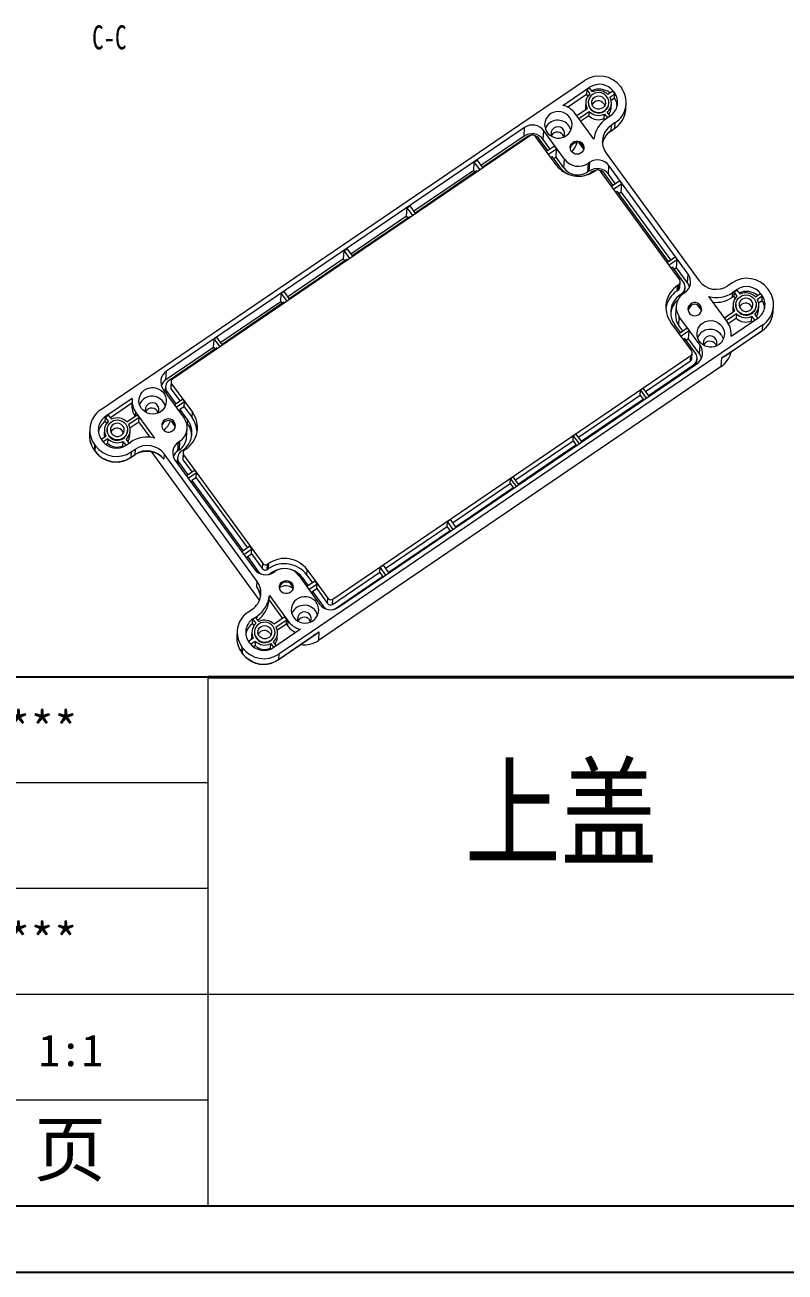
# Model space of a CAD drawing. Header units: inches. Extents: x 953 to 2288, y 1089 to 1493.
# Drawn here: x 1885.4 to 1996.3, y 1088.5 to 1270.4 of the extents above; entities that cross this region are included whole.
import ezdxf

# ---------------------------------------------------------------- set-up
doc = ezdxf.new("R2010")
doc.units = ezdxf.units.IN
doc.layers.add('文字', color=81, linetype='Continuous')
doc.layers.add('粗实线', color=7, linetype='Continuous', lineweight=30)
doc.layers.add('细实线', color=3, linetype='Continuous', lineweight=9)
doc.styles.add('SLDTEXTSTYLE3', font='TXT', dxfattribs={"width": 0.7})
doc.styles.get("Standard").update_dxf_attribs({"font": 'txt', "bigfont": 'gbcbig.shx'})
doc.styles.add('宋体', font='', dxfattribs={"width": 0.8, "height": 3.5})
doc.styles.get('宋体').set_extended_font_data('SimSun')

msp = doc.modelspace()

# ---------------------------------------------------------------- linework, layer by layer
at = {"color": 7, "linetype": 'Continuous', "lineweight": 15}
for p, q in [((1896.4, 1214.258), (1967.015, 1262.271)), ((1963.848, 1258.637), (1967.737, 1261.281)), ((1967.325, 1260.94), (1967.284, 1260.305)), ((1967.733, 1261.218), (1967.325, 1260.94)), ((1967.325, 1260.94), (1967.767, 1260.333)), ((1967.733, 1261.218), (1967.737, 1261.281)), ((1968.176, 1260.611), (1967.733, 1261.218)), ((1971.142, 1260.723), (1970.417, 1260.23)), ((1971.217, 1260.626), (1971.221, 1260.689)), ((1971.361, 1260.428), (1971.217, 1260.626)), ((1971.221, 1260.689), (1971.366, 1260.491)), ((1971.361, 1260.428), (1971.366, 1260.491)), ((1972.242, 1261.383), (1972.386, 1261.185)), ((1964.499, 1258.411), (1967.284, 1260.305)), ((1967.173, 1259.119), (1967.133, 1258.483)), ((1967.491, 1260.022), (1967.284, 1260.305)), ((1967.551, 1259.159), (1967.547, 1259.095)), ((1970.541, 1258.905), (1970.545, 1258.969)), ((1970.706, 1259.834), (1971.431, 1260.327)), ((1970.875, 1258.246), (1970.916, 1258.881)), ((1971.391, 1259.691), (1970.883, 1259.346)), ((1971.391, 1259.691), (1971.431, 1260.327)), ((1973.017, 1258.078), (1973.067, 1258.866)), ((1968.375, 1253.706), (1965.626, 1257.477)), ((1967.383, 1258.167), (1965.872, 1257.139)), ((1966.161, 1256.743), (1967.672, 1257.771)), ((1967.631, 1257.135), (1966.457, 1256.337)), ((1967.672, 1257.771), (1967.631, 1257.135)), ((1969.873, 1256.754), (1969.913, 1257.39)), ((1969.992, 1256.59), (1969.873, 1256.754)), ((1969.913, 1257.39), (1970.326, 1256.823)), ((1970.768, 1257.123), (1970.156, 1256.707)), ((1970.734, 1257.101), (1970.321, 1257.667)), ((1958.264, 1255.433), (1906.017, 1219.909)), ((1958.184, 1254.162), (1958.264, 1255.433)), ((1960.971, 1253.688), (1961.052, 1254.959)), ((1964.082, 1250.801), (1961.052, 1254.959)), ((1970.812, 1254.894), (1971.424, 1255.31)), ((1970.877, 1255.717), (1970.827, 1254.929)), ((1970.827, 1254.929), (1971.44, 1255.345)), ((1971.49, 1256.133), (1970.877, 1255.717)), ((1971.44, 1255.345), (1971.49, 1256.133)), ((1959.13, 1254.245), (1906.883, 1218.72)), ((1958.184, 1254.162), (1951.884, 1249.879)), ((1958.649, 1254.076), (1952.08, 1249.61)), ((1962.858, 1249.968), (1959.827, 1254.126)), ((1961.653, 1252.049), (1960.391, 1253.78)), ((1961.995, 1252.283), (1960.971, 1253.688)), ((1966.885, 1252.283), (1966.272, 1253.124)), ((1962.635, 1252.717), (1961.444, 1251.908)), ((1961.733, 1251.512), (1962.924, 1252.321)), ((1962.924, 1252.321), (1962.635, 1252.717)), ((1962.847, 1251.114), (1962.924, 1252.321)), ((1970.16, 1251.676), (1983.727, 1233.064)), ((1950.836, 1249.166), (1950.913, 1250.374)), ((1950.913, 1250.374), (1951.321, 1250.651)), ((1951.749, 1249.226), (1950.913, 1250.374)), ((1951.321, 1250.651), (1952.157, 1249.504)), ((1962.059, 1251.065), (1962.267, 1251.206)), ((1963.422, 1249.622), (1962.267, 1251.206)), ((1962.504, 1250.881), (1962.847, 1251.114)), ((1964.002, 1249.53), (1962.847, 1251.114)), ((1964.002, 1249.53), (1964.082, 1250.801)), ((1967.486, 1248.938), (1967.567, 1250.209)), ((1967.771, 1250.347), (1967.567, 1250.209)), ((1967.69, 1249.076), (1967.771, 1250.347)), ((1970.477, 1248.603), (1970.558, 1249.874)), ((1982.104, 1234.033), (1970.558, 1249.874)), ((1950.836, 1249.166), (1942.088, 1243.218)), ((1951.302, 1249.081), (1942.284, 1242.949)), ((1951.032, 1248.898), (1950.836, 1249.166)), ((1951.379, 1248.975), (1951.302, 1249.081)), ((1967.69, 1249.076), (1967.486, 1248.938)), ((1968.155, 1248.991), (1967.951, 1248.852)), ((1968.637, 1249.159), (1968.433, 1249.021)), ((1980.88, 1233.201), (1969.334, 1249.041)), ((1971.159, 1246.964), (1969.897, 1248.695)), ((1971.502, 1247.197), (1970.477, 1248.603)), ((1972.142, 1247.632), (1970.951, 1246.822)), ((1972.43, 1247.236), (1972.142, 1247.632)), ((1971.239, 1246.426), (1972.43, 1247.236)), ((1971.565, 1245.979), (1971.774, 1246.121)), ((1979.241, 1235.876), (1971.774, 1246.121)), ((1972.011, 1245.795), (1972.354, 1246.028)), ((1972.354, 1246.028), (1972.43, 1247.236)), ((1979.584, 1236.109), (1972.354, 1246.028)), ((1941.117, 1243.713), (1941.525, 1243.99)), ((1941.525, 1243.99), (1942.361, 1242.843)), ((1941.04, 1242.505), (1932.904, 1236.973)), ((1941.505, 1242.42), (1933.1, 1236.705)), ((1941.04, 1242.505), (1941.117, 1243.713)), ((1941.236, 1242.237), (1941.04, 1242.505)), ((1941.953, 1242.566), (1941.117, 1243.713)), ((1941.583, 1242.314), (1941.505, 1242.42)), ((1931.856, 1236.261), (1931.932, 1237.468)), ((1931.932, 1237.468), (1932.341, 1237.746)), ((1932.769, 1236.321), (1931.932, 1237.468)), ((1932.341, 1237.746), (1933.177, 1236.599)), ((1931.856, 1236.261), (1923.72, 1230.729)), ((1932.321, 1236.175), (1923.916, 1230.46)), ((1932.052, 1235.992), (1931.856, 1236.261)), ((1932.398, 1236.069), (1932.321, 1236.175)), ((1979.033, 1235.734), (1980.224, 1236.544)), ((1980.513, 1236.148), (1979.322, 1235.338)), ((1979.856, 1235.032), (1979.648, 1234.891)), ((1981.444, 1232.854), (1979.856, 1235.032)), ((1980.436, 1234.94), (1980.093, 1234.707)), ((1980.224, 1236.544), (1980.513, 1236.148)), ((1980.436, 1234.94), (1980.513, 1236.148)), ((1982.024, 1232.762), (1980.436, 1234.94)), ((1982.024, 1232.762), (1982.104, 1234.033)), ((1923.157, 1231.501), (1922.748, 1231.224)), ((1923.993, 1230.354), (1923.157, 1231.501)), ((1980.508, 1231.626), (1980.556, 1232.388)), ((1980.508, 1231.626), (1980.712, 1231.765)), ((1980.556, 1232.388), (1980.76, 1232.527)), ((1980.712, 1231.765), (1980.76, 1232.527)), ((1980.922, 1232.129), (1980.971, 1232.892)), ((1981.422, 1231.2), (1981.626, 1231.339)), ((1981.638, 1231.573), (1981.671, 1232.081)), ((1988.52, 1232.769), (1987.908, 1232.353)), ((1988.585, 1230.664), (1988.63, 1231.363)), ((1989.242, 1231.779), (1988.63, 1231.363)), ((1988.83, 1231.438), (1988.789, 1230.802)), ((1988.83, 1231.438), (1989.238, 1231.716)), ((1989.272, 1230.831), (1988.83, 1231.438)), ((1989.238, 1231.716), (1989.242, 1231.779)), ((1989.238, 1231.716), (1989.68, 1231.108)), ((1993.891, 1231.683), (1993.747, 1231.881)), ((1922.672, 1230.016), (1913.923, 1224.068)), ((1923.137, 1229.931), (1914.119, 1223.799)), ((1922.672, 1230.016), (1922.748, 1231.224)), ((1922.672, 1230.016), (1922.868, 1229.748)), ((1922.748, 1231.224), (1923.585, 1230.077)), ((1923.137, 1229.931), (1923.214, 1229.825)), ((1980.941, 1231.032), (1981.145, 1231.171)), ((1983.447, 1229.562), (1984.06, 1228.72)), ((1985.104, 1230.756), (1987.853, 1226.985)), ((1988.789, 1230.802), (1988.585, 1230.664)), ((1988.678, 1229.616), (1988.638, 1228.981)), ((1988.789, 1230.802), (1988.996, 1230.519)), ((1989.056, 1229.656), (1989.052, 1229.593)), ((1991.922, 1230.727), (1992.647, 1231.22)), ((1992.046, 1229.403), (1992.05, 1229.466)), ((1992.936, 1230.824), (1992.211, 1230.331)), ((1992.388, 1229.844), (1992.896, 1230.189)), ((1992.722, 1231.123), (1992.726, 1231.187)), ((1992.722, 1231.123), (1992.866, 1230.925)), ((1992.87, 1230.989), (1992.726, 1231.187)), ((1992.866, 1230.925), (1992.87, 1230.989)), ((1992.896, 1230.189), (1992.936, 1230.824)), ((1980.37, 1229.379), (1980.29, 1228.108)), ((1980.744, 1226.562), (1980.825, 1227.833)), ((1983.855, 1223.675), (1980.825, 1227.833)), ((1987.377, 1227.637), (1988.888, 1228.664)), ((1989.177, 1228.268), (1987.666, 1227.241)), ((1987.957, 1226.831), (1989.136, 1227.633)), ((1988.384, 1224.977), (1992.273, 1227.621)), ((1989.177, 1228.268), (1989.136, 1227.633)), ((1991.378, 1227.252), (1991.418, 1227.887)), ((1991.831, 1227.321), (1991.418, 1227.887)), ((1991.826, 1228.165), (1992.239, 1227.598)), ((1992.38, 1228.744), (1992.42, 1229.379)), ((1994.522, 1228.576), (1994.572, 1229.364)), ((1992.994, 1226.631), (1922.379, 1178.618)), ((1982.631, 1222.842), (1979.6, 1227)), ((1980.993, 1225.517), (1980.164, 1226.654)), ((1981.335, 1225.75), (1980.744, 1226.562)), ((1980.784, 1225.375), (1981.975, 1226.185)), ((1981.975, 1226.185), (1982.264, 1225.789)), ((1987.026, 1221.819), (1992.944, 1225.843)), ((1987.318, 1221.993), (1992.929, 1225.808)), ((1991.378, 1227.252), (1991.494, 1227.092)), ((1992.944, 1225.843), (1992.994, 1226.631)), ((1912.875, 1223.356), (1912.952, 1224.563)), ((1913.36, 1224.841), (1912.952, 1224.563)), ((1912.952, 1224.563), (1913.788, 1223.416)), ((1914.197, 1223.693), (1913.36, 1224.841)), ((1982.264, 1225.789), (1981.073, 1224.979)), ((1981.607, 1224.674), (1981.399, 1224.532)), ((1983.195, 1222.496), (1981.607, 1224.674)), ((1982.187, 1224.582), (1981.844, 1224.348)), ((1982.187, 1224.582), (1982.264, 1225.789)), ((1983.775, 1222.404), (1982.187, 1224.582)), ((1988.388, 1224.98), (1988.398, 1225.13)), ((1912.875, 1223.356), (1905.936, 1218.638)), ((1913.341, 1223.27), (1906.402, 1218.552)), ((1912.875, 1223.356), (1913.071, 1223.087)), ((1913.341, 1223.27), (1913.418, 1223.164)), ((1930.264, 1186.644), (1982.511, 1222.168)), ((1982.463, 1221.406), (1982.511, 1222.168)), ((1982.673, 1221.77), (1982.722, 1222.533)), ((1983.775, 1222.404), (1983.855, 1223.675)), ((1986.091, 1223.841), (1986.216, 1223.609)), ((1986.947, 1220.573), (1928.169, 1180.608)), ((1931.13, 1185.456), (1983.377, 1220.98)), ((1975.894, 1216.94), (1982.463, 1221.406)), ((1976.327, 1216.346), (1982.896, 1220.812)), ((1983.39, 1221.214), (1983.422, 1221.723)), ((1986.947, 1220.573), (1987.026, 1221.819)), ((1905.936, 1218.638), (1906.017, 1219.909)), ((1905.539, 1217.214), (1908.57, 1213.056)), ((1905.876, 1217.641), (1905.843, 1217.133)), ((1906.103, 1216.868), (1907.364, 1215.137)), ((1906.673, 1218.356), (1906.624, 1217.594)), ((1906.715, 1217.284), (1906.763, 1218.047)), ((1906.715, 1217.284), (1907.977, 1215.554)), ((1906.763, 1218.047), (1909.794, 1213.889)), ((1975.116, 1216.41), (1975.16, 1217.109)), ((1975.568, 1217.387), (1975.16, 1217.109)), ((1975.16, 1217.109), (1975.996, 1215.962)), ((1976.405, 1216.239), (1975.568, 1217.387)), ((1901.011, 1215.912), (1897.121, 1213.268)), ((1900.962, 1215.21), (1897.822, 1213.075)), ((1900.997, 1215.759), (1900.952, 1215.06)), ((1907.156, 1214.996), (1908.347, 1215.805)), ((1908.636, 1215.409), (1907.445, 1214.6)), ((1908.347, 1215.805), (1908.636, 1215.409)), ((1908.591, 1214.71), (1908.636, 1215.409)), ((1966.098, 1210.279), (1975.116, 1216.41)), ((1966.531, 1209.685), (1975.549, 1215.816)), ((1975.116, 1216.41), (1975.549, 1215.816)), ((1975.549, 1215.816), (1975.538, 1215.65)), ((1897.077, 1212.569), (1897.117, 1213.204)), ((1897.117, 1213.204), (1897.526, 1213.482)), ((1897.117, 1213.204), (1897.121, 1213.268)), ((1897.56, 1212.597), (1897.117, 1213.204)), ((1897.526, 1213.482), (1897.968, 1212.875)), ((1900.21, 1212.494), (1901.754, 1213.544)), ((1902.043, 1213.148), (1900.498, 1212.098)), ((1904.29, 1210.133), (1901.542, 1213.904)), ((1901.754, 1213.544), (1902.043, 1213.148)), ((1902.002, 1212.512), (1902.043, 1213.148)), ((1907.979, 1214.294), (1907.954, 1213.901)), ((1908.591, 1214.71), (1907.979, 1214.294)), ((1907.979, 1214.294), (1909.134, 1212.71)), ((1908.591, 1214.71), (1909.746, 1213.126)), ((1909.746, 1213.126), (1909.794, 1213.889)), ((1894.822, 1211.525), (1894.772, 1210.737)), ((1896.966, 1211.383), (1896.925, 1210.747)), ((1897.077, 1212.569), (1897.284, 1212.286)), ((1897.344, 1211.423), (1897.34, 1211.359)), ((1900.676, 1211.61), (1902.002, 1212.512)), ((1903.653, 1210.247), (1902.002, 1212.512)), ((1906.678, 1212.604), (1907.291, 1211.763)), ((1908.859, 1212.534), (1909.101, 1212.202)), ((1908.943, 1210.239), (1909.024, 1211.51)), ((1909.101, 1212.202), (1909.134, 1212.71)), ((1896.482, 1209.959), (1897.176, 1210.431)), ((1896.524, 1209.9), (1896.668, 1209.702)), ((1897.464, 1210.035), (1896.775, 1209.566)), ((1897.464, 1210.035), (1897.424, 1209.399)), ((1899.665, 1209.018), (1899.706, 1209.654)), ((1900.119, 1209.087), (1899.706, 1209.654)), ((1900.114, 1209.931), (1900.527, 1209.365)), ((1900.152, 1209.11), (1900.765, 1209.526)), ((1900.334, 1211.169), (1900.338, 1211.233)), ((1900.668, 1210.51), (1900.708, 1211.145)), ((1907.687, 1208.279), (1907.768, 1209.55)), ((1907.972, 1209.689), (1907.768, 1209.55)), ((1907.891, 1208.418), (1907.972, 1209.689)), ((1956.914, 1204.034), (1965.319, 1209.749)), ((1965.319, 1209.749), (1965.364, 1210.448)), ((1965.319, 1209.749), (1965.752, 1209.155)), ((1965.772, 1210.726), (1965.364, 1210.448)), ((1965.364, 1210.448), (1966.2, 1209.301)), ((1966.608, 1209.579), (1965.772, 1210.726)), ((1895.503, 1209.206), (1895.453, 1208.418)), ((1895.453, 1208.418), (1895.598, 1208.22)), ((1895.462, 1208.384), (1895.606, 1208.186)), ((1895.503, 1209.206), (1895.648, 1209.008)), ((1895.598, 1208.22), (1895.648, 1209.008)), ((1897.146, 1209.21), (1897.424, 1209.399)), ((1899.665, 1209.018), (1899.758, 1208.891)), ((1900.809, 1207.297), (1901.421, 1207.713)), ((1900.874, 1208.12), (1900.824, 1207.332)), ((1900.824, 1207.332), (1901.436, 1207.748)), ((1900.874, 1208.12), (1901.486, 1208.536)), ((1901.436, 1207.748), (1901.486, 1208.536)), ((1919.592, 1186.512), (1903.809, 1208.165)), ((1905.667, 1207.825), (1905.617, 1207.037)), ((1919.234, 1189.213), (1905.667, 1207.825)), ((1907.891, 1208.418), (1907.687, 1208.279)), ((1908.357, 1208.332), (1908.153, 1208.193)), ((1908.424, 1207.997), (1908.375, 1207.235)), ((1908.466, 1206.926), (1908.514, 1207.688)), ((1908.514, 1207.688), (1920.061, 1191.848)), ((1908.838, 1208.501), (1908.634, 1208.362)), ((1957.347, 1203.44), (1965.752, 1209.155)), ((1965.752, 1209.155), (1965.742, 1208.99)), ((1907.29, 1206.856), (1918.836, 1191.015)), ((1907.627, 1207.282), (1907.594, 1206.774)), ((1907.854, 1206.509), (1909.115, 1204.779)), ((1908.466, 1206.926), (1909.728, 1205.195)), ((1908.907, 1204.637), (1910.098, 1205.447)), ((1910.387, 1205.051), (1909.196, 1204.241)), ((1910.342, 1204.352), (1909.73, 1203.935)), ((1910.098, 1205.447), (1910.387, 1205.051)), ((1910.342, 1204.352), (1910.387, 1205.051)), ((1910.342, 1204.352), (1917.81, 1194.107)), ((1956.135, 1203.505), (1956.18, 1204.204)), ((1956.588, 1204.481), (1956.18, 1204.204)), ((1956.18, 1204.204), (1957.016, 1203.057)), ((1957.424, 1203.334), (1956.588, 1204.481)), ((1909.73, 1203.935), (1909.705, 1203.542)), ((1909.73, 1203.935), (1917.198, 1193.69)), ((1947.73, 1197.79), (1956.135, 1203.505)), ((1948.163, 1197.196), (1956.568, 1202.911)), ((1956.135, 1203.505), (1956.568, 1202.911)), ((1956.568, 1202.911), (1956.558, 1202.745)), ((1937.933, 1191.129), (1946.951, 1197.26)), ((1946.951, 1197.26), (1946.995, 1197.959)), ((1947.384, 1196.666), (1946.951, 1197.26)), ((1946.995, 1197.959), (1947.404, 1198.237)), ((1947.832, 1196.812), (1946.995, 1197.959)), ((1947.404, 1198.237), (1948.24, 1197.09)), ((1938.366, 1190.535), (1947.384, 1196.666)), ((1947.374, 1196.501), (1947.384, 1196.666)), ((1918.18, 1194.359), (1916.99, 1193.549)), ((1917.278, 1193.153), (1918.469, 1193.963)), ((1917.812, 1192.847), (1918.425, 1193.263)), ((1918.469, 1193.963), (1918.18, 1194.359)), ((1918.425, 1193.263), (1918.469, 1193.963)), ((1918.425, 1193.263), (1920.012, 1191.085)), ((1917.787, 1192.454), (1917.812, 1192.847)), ((1917.812, 1192.847), (1919.4, 1190.669)), ((1920.012, 1191.085), (1920.061, 1191.848)), ((1920.709, 1190.967), (1920.758, 1191.73)), ((1920.758, 1191.73), (1920.962, 1191.868)), ((1920.913, 1191.106), (1920.962, 1191.868)), ((1937.155, 1190.6), (1937.199, 1191.299)), ((1937.199, 1191.299), (1937.607, 1191.576)), ((1938.035, 1190.151), (1937.199, 1191.299)), ((1937.607, 1191.576), (1938.444, 1190.429)), ((1920.709, 1190.967), (1920.913, 1191.106)), ((1921.142, 1190.373), (1921.346, 1190.512)), ((1921.623, 1190.542), (1921.828, 1190.68)), ((1925.312, 1190.088), (1928.343, 1185.93)), ((1925.876, 1189.742), (1926.704, 1188.605)), ((1926.488, 1190.158), (1926.536, 1190.921)), ((1926.488, 1190.158), (1927.317, 1189.021)), ((1926.536, 1190.921), (1929.567, 1186.763)), ((1930.216, 1185.881), (1937.155, 1190.6)), ((1930.649, 1185.287), (1937.588, 1190.006)), ((1937.588, 1190.006), (1937.155, 1190.6)), ((1937.577, 1189.84), (1937.588, 1190.006)), ((1919.184, 1188.425), (1919.234, 1189.213)), ((1922.54, 1188.33), (1922.494, 1188.299)), ((1927.687, 1189.273), (1926.496, 1188.463)), ((1926.785, 1188.067), (1927.976, 1188.877)), ((1927.294, 1187.369), (1927.319, 1187.762)), ((1927.319, 1187.762), (1927.931, 1188.178)), ((1927.319, 1187.762), (1928.907, 1185.584)), ((1927.976, 1188.877), (1927.687, 1189.273)), ((1927.931, 1188.178), (1927.976, 1188.877)), ((1927.931, 1188.178), (1929.519, 1186)), ((1920.975, 1186.484), (1921.019, 1187.183)), ((1920.975, 1186.484), (1922.922, 1183.812)), ((1921.019, 1187.183), (1923.768, 1183.412)), ((1929.519, 1186), (1929.567, 1186.763)), ((1930.216, 1185.881), (1930.264, 1186.644)), ((1917.905, 1184.756), (1918.517, 1185.172)), ((1919.031, 1183.98), (1918.622, 1183.702)), ((1918.626, 1183.766), (1919.239, 1184.182)), ((1919.473, 1183.372), (1919.031, 1183.98)), ((1923.259, 1184.041), (1921.715, 1182.991)), ((1923.548, 1183.645), (1923.259, 1184.041)), ((1918.582, 1183.067), (1918.622, 1183.702)), ((1918.788, 1182.783), (1918.582, 1183.067)), ((1918.622, 1183.702), (1918.626, 1183.766)), ((1918.622, 1183.702), (1919.065, 1183.095)), ((1925.546, 1182.252), (1921.657, 1179.608)), ((1922.003, 1182.595), (1923.548, 1183.645)), ((1923.507, 1183.01), (1922.181, 1182.108)), ((1923.507, 1183.01), (1923.548, 1183.645)), ((1923.507, 1183.01), (1923.724, 1182.713)), ((1923.724, 1182.713), (1923.768, 1183.412)), ((1916.327, 1182.023), (1916.277, 1181.235)), ((1918.681, 1180.928), (1917.987, 1180.457)), ((1918.173, 1180.2), (1918.029, 1180.398)), ((1918.28, 1180.064), (1918.969, 1180.532)), ((1918.471, 1181.88), (1918.43, 1181.245)), ((1918.849, 1181.92), (1918.845, 1181.857)), ((1918.969, 1180.532), (1918.929, 1179.897)), ((1922.032, 1179.862), (1921.619, 1180.429)), ((1921.839, 1181.667), (1921.843, 1181.73)), ((1922.173, 1181.008), (1922.213, 1181.643)), ((1922.314, 1177.795), (1927.925, 1181.61)), ((1922.329, 1177.829), (1928.248, 1181.854)), ((1928.248, 1181.854), (1928.169, 1180.608)), ((1917.008, 1179.704), (1916.958, 1178.916)), ((1916.958, 1178.916), (1917.103, 1178.718)), ((1916.967, 1178.882), (1917.111, 1178.684)), ((1917.153, 1179.506), (1917.008, 1179.704)), ((1917.103, 1178.718), (1917.153, 1179.506)), ((1918.929, 1179.897), (1918.65, 1179.707)), ((1921.17, 1179.516), (1921.211, 1180.151)), ((1921.263, 1179.389), (1921.17, 1179.516)), ((1921.211, 1180.151), (1921.623, 1179.585)), ((1922.379, 1178.618), (1922.329, 1177.829))]:
    msp.add_line(p, q, dxfattribs=at)
at = {"color": 8, "linetype": 'Continuous', "lineweight": 15}
for p, q in [((1980.923, 1230.75), (1980.941, 1231.032)), ((1981.132, 1230.97), (1981.145, 1231.171)), ((1982.885, 1220.646), (1982.896, 1220.812)), ((1906.078, 1216.475), (1906.103, 1216.868)), ((1901.508, 1213.376), (1901.542, 1213.904)), ((1895.453, 1208.418), (1895.462, 1208.384)), ((1895.598, 1208.22), (1895.606, 1208.186)), ((1907.829, 1206.116), (1907.854, 1206.509)), ((1919.389, 1190.502), (1919.4, 1190.669)), ((1921.137, 1190.3), (1921.142, 1190.373)), ((1921.338, 1190.38), (1921.346, 1190.512)), ((1925.851, 1189.349), (1925.876, 1189.742)), ((1922.553, 1188.535), (1922.54, 1188.33)), ((1919.21, 1183.733), (1919.239, 1184.182)), ((1928.896, 1185.416), (1928.907, 1185.584)), ((1930.644, 1185.214), (1930.649, 1185.287)), ((1916.958, 1178.916), (1916.967, 1178.882)), ((1917.103, 1178.718), (1917.111, 1178.684))]:
    msp.add_line(p, q, dxfattribs=at)
for p, q in [((1912.058, 1175.279), (1796.368, 1175.279)), ((1595.232, 1098.152), (2143.438, 1098.152)), ((1580.414, 1088.511), (2153.079, 1088.511))]:
    msp.add_line(p, q)
at = {"color": 7, "linetype": 'Continuous', "lineweight": 15, "flags": 128}
for points in [[(1970.273, 1259.896), (1970.049, 1260.14), (1969.776, 1260.329), (1969.466, 1260.455), (1969.135, 1260.512), (1968.799, 1260.495), (1968.477, 1260.407), (1968.182, 1260.252), (1967.932, 1260.037), (1967.737, 1259.773), (1967.608, 1259.473), (1967.551, 1259.153), (1967.569, 1258.829), (1967.662, 1258.516), (1967.824, 1258.231), (1968.047, 1257.988), (1968.321, 1257.798), (1968.631, 1257.672), (1968.962, 1257.616), (1969.297, 1257.632), (1969.62, 1257.72), (1969.914, 1257.876), (1970.165, 1258.091), (1970.36, 1258.355), (1970.489, 1258.654), (1970.546, 1258.974), (1970.527, 1259.298), (1970.435, 1259.611), (1970.273, 1259.896)], [(1968.232, 1258.509), (1968.106, 1258.743), (1968.051, 1259.001), (1968.069, 1259.264), (1968.16, 1259.512), (1968.317, 1259.726), (1968.528, 1259.892), (1968.778, 1259.996), (1969.047, 1260.031), (1969.317, 1259.994), (1969.567, 1259.888), (1969.778, 1259.721), (1969.936, 1259.506), (1970.027, 1259.257), (1970.046, 1258.994), (1969.991, 1258.737), (1969.866, 1258.503), (1969.68, 1258.311), (1969.447, 1258.175), (1969.185, 1258.105), (1968.913, 1258.106), (1968.651, 1258.178), (1968.418, 1258.315), (1968.232, 1258.509)], [(1969.819, 1258.894), (1969.944, 1258.66), (1969.95, 1258.643)], [(1964.81, 1256.922), (1964.562, 1257.202), (1964.264, 1257.431), (1963.926, 1257.602), (1963.562, 1257.708), (1963.184, 1257.746), (1962.805, 1257.714), (1962.44, 1257.613), (1962.101, 1257.447), (1961.802, 1257.222), (1961.552, 1256.946), (1961.361, 1256.629), (1961.235, 1256.282), (1961.18, 1255.918), (1961.197, 1255.551), (1961.285, 1255.193), (1961.442, 1254.857), (1961.661, 1254.556), (1961.936, 1254.301), (1962.255, 1254.099), (1962.607, 1253.96), (1962.98, 1253.888), (1963.361, 1253.885), (1963.734, 1253.952), (1964.088, 1254.086), (1964.408, 1254.283), (1964.684, 1254.534), (1964.906, 1254.832), (1965.065, 1255.166), (1965.156, 1255.522), (1965.175, 1255.889), (1965.122, 1256.254), (1964.999, 1256.602), (1964.81, 1256.922)], [(1973.002, 1257.908), (1973.006, 1257.944), (1973.017, 1258.078)], [(1965.021, 1255.057), (1964.918, 1255.331), (1964.729, 1255.651)], [(1966.723, 1253.041), (1966.849, 1252.806), (1966.904, 1252.548), (1966.886, 1252.286), (1966.795, 1252.038), (1966.638, 1251.823), (1966.427, 1251.658), (1966.177, 1251.554), (1965.908, 1251.519), (1965.638, 1251.555), (1965.388, 1251.661), (1965.177, 1251.828), (1965.02, 1252.044), (1964.928, 1252.292), (1964.909, 1252.555), (1964.964, 1252.813), (1965.09, 1253.046), (1965.275, 1253.238), (1965.508, 1253.374), (1965.77, 1253.444), (1966.042, 1253.443), (1966.304, 1253.371), (1966.537, 1253.234), (1966.723, 1253.041)], [(1981.593, 1231.317), (1981.623, 1231.443), (1981.638, 1231.573)], [(1982.316, 1232.168), (1982.218, 1232.432), (1982.024, 1232.762)], [(1983.898, 1229.478), (1983.712, 1229.672), (1983.479, 1229.809), (1983.217, 1229.881), (1982.945, 1229.882), (1982.683, 1229.812), (1982.45, 1229.676), (1982.265, 1229.484), (1982.14, 1229.25), (1982.084, 1228.993), (1982.103, 1228.73), (1982.195, 1228.481), (1982.352, 1228.266), (1982.563, 1228.099), (1982.813, 1227.993), (1983.083, 1227.956), (1983.353, 1227.991), (1983.602, 1228.095), (1983.813, 1228.261), (1983.97, 1228.476), (1984.061, 1228.723), (1984.079, 1228.986), (1984.024, 1229.244), (1983.898, 1229.478)], [(1991.778, 1230.394), (1991.94, 1230.109), (1992.032, 1229.796), (1992.051, 1229.472), (1991.994, 1229.152), (1991.865, 1228.852), (1991.67, 1228.588), (1991.419, 1228.373), (1991.125, 1228.218), (1990.802, 1228.13), (1990.467, 1228.113), (1990.136, 1228.17), (1989.826, 1228.296), (1989.552, 1228.485), (1989.329, 1228.729), (1989.167, 1229.014), (1989.074, 1229.327), (1989.056, 1229.651), (1989.113, 1229.971), (1989.242, 1230.27), (1989.436, 1230.534), (1989.687, 1230.749), (1989.981, 1230.905), (1990.304, 1230.993), (1990.64, 1231.009), (1990.971, 1230.953), (1991.281, 1230.827), (1991.554, 1230.637), (1991.778, 1230.394)], [(1989.737, 1229.006), (1989.923, 1228.813), (1990.156, 1228.675), (1990.418, 1228.604), (1990.69, 1228.603), (1990.952, 1228.673), (1991.185, 1228.809), (1991.371, 1229.001), (1991.496, 1229.234), (1991.551, 1229.492), (1991.532, 1229.755), (1991.441, 1230.003), (1991.283, 1230.219), (1991.072, 1230.386), (1990.822, 1230.492), (1990.552, 1230.528), (1990.283, 1230.493), (1990.033, 1230.389), (1989.822, 1230.224), (1989.665, 1230.009), (1989.574, 1229.761), (1989.556, 1229.499), (1989.611, 1229.24), (1989.737, 1229.006)], [(1983.882, 1229.224), (1984.008, 1228.99), (1984.063, 1228.734)], [(1991.455, 1229.14), (1991.449, 1229.158), (1991.324, 1229.392)], [(1994.507, 1228.406), (1994.511, 1228.441), (1994.522, 1228.576)], [(1987.036, 1226.43), (1987.225, 1226.11), (1987.348, 1225.761), (1987.401, 1225.397), (1987.382, 1225.03), (1987.291, 1224.673), (1987.132, 1224.34), (1986.911, 1224.042), (1986.635, 1223.79), (1986.314, 1223.594), (1985.961, 1223.46), (1985.587, 1223.393), (1985.207, 1223.395), (1984.834, 1223.468), (1984.481, 1223.607), (1984.162, 1223.808), (1983.888, 1224.064), (1983.668, 1224.365), (1983.512, 1224.701), (1983.423, 1225.059), (1983.406, 1225.426), (1983.462, 1225.79), (1983.587, 1226.136), (1983.778, 1226.453), (1984.028, 1226.729), (1984.328, 1226.955), (1984.666, 1227.121), (1985.032, 1227.222), (1985.41, 1227.254), (1985.788, 1227.216), (1986.153, 1227.11), (1986.49, 1226.939), (1986.788, 1226.709), (1987.036, 1226.43)], [(1986.956, 1225.159), (1987.145, 1224.839), (1987.248, 1224.564)], [(1984.067, 1221.809), (1983.969, 1222.073), (1983.775, 1222.404)], [(1983.344, 1220.958), (1983.374, 1221.084), (1983.39, 1221.214)], [(1902.358, 1214.459), (1902.169, 1214.779), (1902.046, 1215.128), (1901.993, 1215.492), (1902.012, 1215.859), (1902.103, 1216.216), (1902.262, 1216.549), (1902.484, 1216.847), (1902.76, 1217.099), (1903.08, 1217.295), (1903.434, 1217.429), (1903.807, 1217.496), (1904.187, 1217.494), (1904.56, 1217.421), (1904.913, 1217.282), (1905.232, 1217.081), (1905.506, 1216.825), (1905.726, 1216.524), (1905.883, 1216.188), (1905.971, 1215.83), (1905.988, 1215.463), (1905.932, 1215.099), (1905.807, 1214.753), (1905.616, 1214.436), (1905.366, 1214.16), (1905.066, 1213.934), (1904.728, 1213.768), (1904.363, 1213.667), (1903.984, 1213.635), (1903.606, 1213.673), (1903.241, 1213.779), (1902.904, 1213.95), (1902.606, 1214.18), (1902.358, 1214.459)], [(1897.616, 1210.495), (1897.454, 1210.78), (1897.362, 1211.093), (1897.344, 1211.417), (1897.4, 1211.737), (1897.529, 1212.037), (1897.724, 1212.301), (1897.975, 1212.516), (1898.269, 1212.671), (1898.592, 1212.759), (1898.927, 1212.776), (1899.258, 1212.719), (1899.569, 1212.593), (1899.842, 1212.404), (1900.066, 1212.16), (1900.228, 1211.875), (1900.32, 1211.562), (1900.338, 1211.238), (1900.282, 1210.918), (1900.153, 1210.619), (1899.958, 1210.355), (1899.707, 1210.14), (1899.413, 1209.984), (1899.09, 1209.896), (1898.755, 1209.88), (1898.424, 1209.936), (1898.113, 1210.062), (1897.84, 1210.252), (1897.616, 1210.495)], [(1898.025, 1210.773), (1898.211, 1210.58), (1898.443, 1210.442), (1898.706, 1210.37), (1898.978, 1210.369), (1899.24, 1210.439), (1899.473, 1210.575), (1899.658, 1210.767), (1899.783, 1211.001), (1899.839, 1211.258), (1899.82, 1211.521), (1899.728, 1211.77), (1899.571, 1211.985), (1899.36, 1212.152), (1899.11, 1212.258), (1898.84, 1212.295), (1898.57, 1212.26), (1898.321, 1212.156), (1898.11, 1211.99), (1897.953, 1211.776), (1897.862, 1211.528), (1897.844, 1211.265), (1897.899, 1211.007), (1898.025, 1210.773)], [(1905.496, 1211.411), (1905.682, 1211.217), (1905.915, 1211.08), (1906.177, 1211.008), (1906.449, 1211.007), (1906.711, 1211.077), (1906.944, 1211.213), (1907.13, 1211.405), (1907.255, 1211.639), (1907.31, 1211.896), (1907.291, 1212.159), (1907.2, 1212.408), (1907.042, 1212.623), (1906.831, 1212.79), (1906.581, 1212.896), (1906.311, 1212.933), (1906.042, 1212.898), (1905.792, 1212.794), (1905.581, 1212.628), (1905.424, 1212.413), (1905.333, 1212.166), (1905.315, 1211.903), (1905.37, 1211.645), (1905.496, 1211.411)], [(1899.743, 1210.907), (1899.737, 1210.924), (1899.611, 1211.158)], [(1920.846, 1190.224), (1920.929, 1190.257), (1921.142, 1190.373)], [(1922.671, 1187.848), (1922.546, 1188.083), (1922.49, 1188.341), (1922.508, 1188.603), (1922.599, 1188.851), (1922.756, 1189.066), (1922.967, 1189.231), (1923.217, 1189.335), (1923.486, 1189.37), (1923.756, 1189.334), (1924.006, 1189.228), (1924.218, 1189.061), (1924.375, 1188.845), (1924.466, 1188.597), (1924.485, 1188.334), (1924.43, 1188.076), (1924.305, 1187.843), (1924.119, 1187.651), (1923.886, 1187.515), (1923.624, 1187.445), (1923.352, 1187.446), (1923.09, 1187.518), (1922.857, 1187.655), (1922.671, 1187.848)], [(1924.469, 1188.213), (1924.413, 1188.47), (1924.288, 1188.704)], [(1924.584, 1183.967), (1924.832, 1183.687), (1925.131, 1183.458), (1925.468, 1183.287), (1925.832, 1183.18), (1926.211, 1183.143), (1926.589, 1183.175), (1926.954, 1183.276), (1927.293, 1183.442), (1927.592, 1183.667), (1927.842, 1183.943), (1928.033, 1184.26), (1928.159, 1184.607), (1928.214, 1184.97), (1928.197, 1185.338), (1928.109, 1185.696), (1927.952, 1186.032), (1927.733, 1186.333), (1927.458, 1186.588), (1927.139, 1186.79), (1926.787, 1186.929), (1926.414, 1187.001), (1926.034, 1187.004), (1925.66, 1186.937), (1925.307, 1186.803), (1924.986, 1186.606), (1924.71, 1186.355), (1924.489, 1186.057), (1924.33, 1185.723), (1924.239, 1185.367), (1924.219, 1185), (1924.272, 1184.635), (1924.395, 1184.287), (1924.584, 1183.967)], [(1930.352, 1185.139), (1930.436, 1185.171), (1930.649, 1185.287)], [(1919.121, 1180.993), (1919.345, 1180.749), (1919.618, 1180.56), (1919.928, 1180.434), (1920.259, 1180.377), (1920.595, 1180.394), (1920.918, 1180.482), (1921.212, 1180.637), (1921.463, 1180.852), (1921.657, 1181.116), (1921.786, 1181.416), (1921.843, 1181.736), (1921.825, 1182.06), (1921.732, 1182.373), (1921.57, 1182.658), (1921.347, 1182.901), (1921.073, 1183.091), (1920.763, 1183.217), (1920.432, 1183.273), (1920.097, 1183.257), (1919.774, 1183.169), (1919.48, 1183.013), (1919.229, 1182.798), (1919.034, 1182.534), (1918.905, 1182.235), (1918.849, 1181.915), (1918.867, 1181.591), (1918.959, 1181.278), (1919.121, 1180.993)], [(1919.53, 1181.27), (1919.404, 1181.505), (1919.348, 1181.763), (1919.367, 1182.025), (1919.458, 1182.273), (1919.615, 1182.488), (1919.826, 1182.653), (1920.075, 1182.757), (1920.345, 1182.792), (1920.615, 1182.756), (1920.865, 1182.65), (1921.076, 1182.483), (1921.233, 1182.267), (1921.325, 1182.019), (1921.344, 1181.756), (1921.288, 1181.498), (1921.163, 1181.265), (1920.978, 1181.073), (1920.745, 1180.937), (1920.483, 1180.867), (1920.211, 1180.868), (1919.948, 1180.94), (1919.716, 1181.077), (1919.53, 1181.27)], [(1921.116, 1181.656), (1921.242, 1181.422), (1921.248, 1181.404)]]:
    msp.add_lwpolyline(points, dxfattribs=at)
at = {"color": 8, "linetype": 'Continuous', "lineweight": 15, "flags": 128}
for points in [[(1970.812, 1254.894), (1970.813, 1254.895), (1970.827, 1254.929)], [(1971.424, 1255.31), (1971.425, 1255.311), (1971.44, 1255.345)], [(1992.929, 1225.808), (1992.93, 1225.809), (1992.944, 1225.843)], [(1901.436, 1207.748), (1901.422, 1207.714), (1901.421, 1207.713)], [(1900.824, 1207.332), (1900.81, 1207.298), (1900.809, 1207.297)], [(1922.329, 1177.829), (1922.315, 1177.795), (1922.314, 1177.795)]]:
    msp.add_lwpolyline(points, dxfattribs=at)
at = {"color": 7, "linetype": 'Continuous', "lineweight": 15}
for centre, radius, start, end in [((1969.164, 1259.097), 3.833, 36.60288, 124.09972), ((1969.17, 1259.167), 2.554, 36.57456, 124.12803), ((1969.126, 1258.454), 2.567, 51.02994, 114.79904), ((1969.036, 1258.892), 1.922, 44.09967, 116.60293), ((1969.454, 1259.093), 2.368, 303.69292, 36.18126), ((1969.245, 1259.188), 2.44, 36.09025, 38.97069), ((1969.4, 1258.997), 2.428, 33.20028, 36.09023), ((1969.522, 1259.088), 3.55, 303.66203, 36.21216), ((1963.191, 1255.688), 3.022, 36.316, 77.45029), ((1968.94, 1259.008), 1.769, 131.48913, 208.38506), ((1969.047, 1259.038), 1.5, 177.80963, 354.93114), ((1969.001, 1258.294), 1.014, 36.27735, 152.65074), ((1969.149, 1258.992), 1.769, 311.48913, 28.38506), ((1969.408, 1258.389), 2.372, 5.03728, 33.30118), ((1968.886, 1258.372), 1.757, 176.3782, 191.61295), ((1969.012, 1258.473), 1.922, 224.09967, 296.60293), ((1969.052, 1259.108), 1.922, 224.09967, 296.60293), ((1969.11, 1258.36), 1.768, 324.90646, 356.30945), ((1959.41, 1253.74), 2.044, 36.59919, 124.1034), ((1963.095, 1254.455), 2.026, 36.19915, 155.46263), ((1963.096, 1254.536), 0.99, 328.7285, 204.01227), ((1972.422, 1253.333), 4.064, 123.89582, 174.73885), ((1972.454, 1253.353), 2.841, 123.69641, 216.17777), ((1959.33, 1252.469), 2.044, 36.59919, 124.1034), ((1959.362, 1253.024), 1.271, 97.29275, 124.10827), ((1959.417, 1253.822), 0.511, 36.59919, 124.1034), ((1959.377, 1253.034), 1.259, 36.32221, 75.54614), ((1963.045, 1253.737), 1.012, 21.12533, 151.61544), ((1965.891, 1252.197), 1.007, 35.84116, 167.1275), ((1963.184, 1253.783), 2.741, 315.60453, 347.68508), ((1965.943, 1252.226), 0.948, 3.11713, 36.25755), ((1966.14, 1252.403), 4.086, 216.56529, 304.1373), ((1966.045, 1251.545), 3.252, 216.24157, 246.65758), ((1966.053, 1251.052), 2.554, 216.57456, 304.12803), ((1966.134, 1252.323), 2.554, 216.57456, 304.12803), ((1968.917, 1248.655), 2.044, 36.59919, 124.1034), ((1966.106, 1251.572), 3.287, 286.16236, 304.15205), ((1968.836, 1247.384), 2.044, 36.59919, 124.1034), ((1968.868, 1247.939), 1.271, 97.29275, 124.10827), ((1968.923, 1248.736), 0.511, 36.59919, 124.1034), ((1968.883, 1247.949), 1.259, 36.32221, 75.54614), ((1980.498, 1232.921), 0.473, 303.66605, 36.20813), ((1980.577, 1232.915), 1.893, 303.66605, 36.20813), ((1990.669, 1229.595), 3.833, 36.60288, 124.09972), ((1982.647, 1228.445), 3.833, 123.92613, 170.299), ((1982.659, 1229.236), 3.789, 123.70302, 216.17117), ((1980.446, 1232.161), 0.477, 303.84047, 356.16375), ((1980.489, 1232.155), 1.183, 303.66605, 36.20813), ((1986.188, 1234.89), 3.065, 216.57136, 304.13124), ((1986.193, 1234.974), 4.357, 255.52696, 304.00806), ((1990.675, 1229.664), 2.555, 36.59085, 124.11175), ((1990.631, 1228.95), 2.568, 51.03903, 114.78995), ((1990.541, 1229.389), 1.922, 44.09967, 116.60293), ((1991.027, 1229.585), 3.55, 303.66203, 36.21216), ((1982.634, 1227.945), 3.1, 130.27163, 171.39988), ((1982.649, 1228.471), 3.078, 123.69641, 216.17777), ((1982.736, 1229.23), 2.368, 123.69292, 216.18126), ((1983.066, 1228.633), 1.007, 35.93102, 167.03764), ((1980.105, 1230.978), 2.9, 313.06676, 330.21196), ((1986.151, 1234.269), 4.35, 263.9993, 304.02581), ((1990.444, 1229.505), 1.769, 131.48913, 208.38506), ((1990.552, 1229.534), 1.5, 177.77471, 354.96606), ((1990.506, 1228.792), 1.014, 36.27735, 152.65074), ((1990.654, 1229.49), 1.769, 311.48913, 28.38506), ((1990.96, 1229.591), 2.367, 303.67516, 36.19903), ((1990.75, 1229.686), 2.44, 36.09025, 38.97069), ((1990.904, 1229.495), 2.428, 33.20028, 36.09023), ((1990.913, 1228.887), 2.372, 5.03728, 33.30118), ((1982.654, 1227.962), 2.368, 176.48153, 216.25572), ((1990.391, 1228.87), 1.757, 176.3782, 191.61295), ((1990.517, 1228.971), 1.922, 224.09967, 296.60293), ((1990.557, 1229.606), 1.922, 224.09967, 296.60293), ((1990.615, 1228.857), 1.768, 324.90646, 356.30945), ((1985.321, 1223.962), 2.026, 36.19915, 155.46263), ((1985.564, 1225.305), 2.839, 353.35286, 36.26989), ((1985.323, 1224.043), 0.99, 328.7285, 204.01227), ((1985.273, 1223.24), 1.015, 36.29296, 151.44751), ((1982.249, 1222.562), 0.473, 303.66605, 36.20813), ((1982.24, 1221.797), 1.183, 303.66605, 36.20813), ((1982.328, 1222.556), 1.893, 303.66605, 36.20813), ((1985.069, 1223.361), 3.361, 303.96858, 348.7467), ((1982.197, 1221.802), 0.477, 303.84047, 356.16375), ((1907.066, 1218.333), 1.893, 123.66605, 216.20813), ((1907.02, 1217.034), 1.935, 124.05986, 156.41431), ((1907.058, 1217.567), 1.183, 123.66605, 216.20813), ((1907.145, 1218.327), 0.473, 123.66605, 216.20813), ((1907.014, 1217.059), 1.173, 176.38776, 195.83657), ((1907.097, 1217.564), 0.473, 176.4656, 216.27165), ((1903.785, 1214.885), 2.838, 176.4649, 213.55831), ((1903.83, 1215.584), 2.839, 173.35286, 216.26989), ((1903.905, 1214.222), 2.019, 17.06935, 155.67142), ((1903.91, 1214.293), 0.99, 328.7285, 204.01227), ((1898.367, 1211.304), 3.55, 123.66203, 216.21216), ((1898.434, 1211.298), 2.367, 123.67516, 216.19903), ((1898.829, 1211.156), 1.922, 44.09967, 116.60293), ((1903.859, 1213.496), 1.011, 21.02852, 151.71225), ((1906.736, 1211.653), 3.789, 303.70302, 36.17117), ((1906.686, 1210.883), 3.794, 2.30066, 36.2476), ((1898.418, 1210.578), 2.401, 123.96258, 167.55516), ((1898.732, 1211.272), 1.769, 131.48913, 208.38506), ((1898.756, 1211.271), 1.419, 176.44699, 216.29027), ((1898.794, 1210.558), 1.014, 36.27735, 152.65074), ((1898.942, 1211.257), 1.769, 311.48913, 28.38506), ((1906.297, 1211.675), 1.007, 35.93102, 167.03764), ((1903.97, 1213.557), 2.773, 305.63858, 340.59067), ((1906.348, 1211.706), 0.948, 3.11713, 36.25755), ((1906.659, 1211.659), 2.368, 303.69292, 36.18126), ((1906.649, 1210.893), 3.078, 303.69641, 36.17777), ((1906.613, 1210.378), 3.085, 1.27468, 36.22901), ((1898.72, 1211.225), 2.555, 216.59085, 304.11175), ((1898.679, 1210.636), 1.757, 176.3782, 191.61295), ((1898.845, 1211.373), 1.922, 224.09967, 296.60293), ((1898.834, 1211.314), 1.507, 215.86034, 354.46981), ((1898.903, 1210.624), 1.768, 324.90646, 356.30945), ((1903.201, 1205.915), 4.357, 75.52696, 124.00806), ((1908.818, 1207.974), 1.893, 123.66605, 216.20813), ((1906.562, 1210.399), 2.386, 303.84723, 356.15699), ((1898.675, 1210.506), 3.833, 216.60288, 304.09972), ((1898.725, 1211.294), 3.833, 216.60288, 304.09972), ((1898.805, 1210.737), 1.922, 224.09967, 296.60293), ((1903.156, 1205.211), 3.065, 36.57136, 124.13124), ((1903.206, 1205.999), 3.065, 36.57136, 124.13124), ((1908.771, 1206.675), 1.935, 124.05986, 156.41431), ((1908.809, 1207.208), 1.183, 123.66605, 216.20813), ((1908.896, 1207.968), 0.473, 123.66605, 216.20813), ((1908.765, 1206.7), 1.173, 176.38776, 195.83657), ((1908.848, 1207.206), 0.473, 176.4656, 216.27165), ((1920.471, 1192.153), 0.511, 216.59919, 304.1034), ((1923.206, 1187.724), 4.086, 36.56529, 124.1373), ((1923.255, 1188.486), 4.086, 36.56529, 124.1373), ((1920.477, 1192.234), 2.044, 216.59919, 304.1034), ((1920.407, 1191.407), 1.248, 216.22037, 243.74799), ((1920.423, 1191.39), 0.511, 216.59919, 304.1034), ((1923.195, 1187.786), 3.294, 101.83923, 124.13939), ((1923.261, 1188.566), 2.554, 36.57456, 124.12803), ((1923.248, 1187.814), 3.259, 36.2607, 71.00204), ((1916.941, 1187.536), 2.841, 303.69641, 36.17777), ((1923.471, 1188.115), 1.007, 35.84116, 167.1275), ((1923.4, 1187.057), 1.537, 46.46254, 124.03682), ((1916.972, 1187.556), 4.064, 303.89582, 354.73885), ((1916.932, 1186.855), 4.06, 306.11655, 354.75364), ((1929.984, 1187.149), 2.044, 216.59919, 304.1034), ((1929.929, 1186.305), 0.511, 216.59919, 304.1034), ((1929.977, 1187.067), 0.511, 216.59919, 304.1034), ((1919.872, 1181.801), 3.55, 123.66203, 216.21216), ((1926.132, 1183.729), 2.019, 17.06935, 155.67142), ((1926.136, 1183.801), 0.99, 328.7285, 204.01227), ((1926.086, 1183.004), 1.011, 21.02852, 151.71225), ((1929.914, 1186.321), 1.248, 216.22037, 243.74799), ((1919.94, 1181.796), 2.368, 123.69292, 216.18126), ((1919.923, 1181.075), 2.401, 123.96258, 167.55516), ((1920.237, 1181.769), 1.769, 131.48913, 208.38506), ((1920.334, 1181.653), 1.922, 44.09967, 116.60293), ((1920.447, 1181.754), 1.769, 311.48913, 28.38506), ((1926.14, 1184.482), 2.995, 216.21359, 244.50196), ((1926.203, 1185.201), 3.022, 216.316, 257.45029), ((1920.184, 1181.134), 1.757, 176.3782, 191.61295), ((1920.261, 1181.769), 1.419, 176.44699, 216.29027), ((1920.35, 1181.87), 1.922, 224.09967, 296.60293), ((1920.34, 1181.806), 1.505, 215.64586, 354.68429), ((1920.299, 1181.056), 1.014, 36.27735, 152.65074), ((1920.408, 1181.121), 1.768, 324.90646, 356.30945), ((1926.163, 1183.578), 3.583, 261.15274, 304.0264), ((1920.18, 1181.004), 3.833, 216.60288, 304.09972), ((1920.23, 1181.792), 3.833, 216.60288, 304.09972), ((1920.224, 1181.722), 2.554, 216.57456, 304.12803), ((1920.309, 1181.235), 1.922, 224.09967, 296.60293)]:
    msp.add_arc(centre, radius, start, end, dxfattribs=at)
at = {"color": 8, "linetype": 'Continuous', "lineweight": 15}
for centre, radius, start, end in [((1969.437, 1258.324), 3.589, 303.91213, 353.34464), ((1972.438, 1252.539), 2.882, 123.97159, 168.0628), ((1990.942, 1228.822), 3.589, 303.91213, 353.34464), ((1898.32, 1210.52), 3.554, 176.4912, 216.24606), ((1916.884, 1186.74), 2.851, 4.53271, 36.2191), ((1919.825, 1181.017), 3.554, 176.4912, 216.24606)]:
    msp.add_arc(centre, radius, start, end, dxfattribs=at)
at = {"color": 7, "linetype": 'Continuous', "lineweight": 15}
for points, knots in [([(1971.424, 1255.31), (1971.505, 1255.368), (1971.718, 1255.52), (1972.03, 1255.81), (1972.342, 1256.182), (1972.601, 1256.593), (1972.801, 1257.033), (1972.94, 1257.473), (1972.98, 1257.768), (1972.998, 1257.905)], [0, 0, 0, 0, 0.0944565, 0.2493038, 0.4040914, 0.5586628, 0.7130155, 0.8671649, 1, 1, 1, 1]), ([(1969.637, 1253.187), (1969.66, 1253.285), (1969.716, 1253.52), (1969.877, 1253.871), (1970.103, 1254.231), (1970.385, 1254.555), (1970.631, 1254.768), (1970.781, 1254.872), (1970.812, 1254.894)], [0, 0, 0, 0, 0.1449624, 0.3462163, 0.547064, 0.747351, 0.947001, 1, 1, 1, 1]), ([(1992.929, 1225.808), (1993.01, 1225.866), (1993.223, 1226.018), (1993.534, 1226.307), (1993.847, 1226.68), (1994.106, 1227.09), (1994.306, 1227.53), (1994.444, 1227.97), (1994.484, 1228.266), (1994.503, 1228.403)], [0, 0, 0, 0, 0.0944565, 0.2493038, 0.4040914, 0.5586628, 0.7130155, 0.8671649, 1, 1, 1, 1]), ([(1987.314, 1221.999), (1987.222, 1221.937), (1987.129, 1221.872), (1987.028, 1221.82), (1987.026, 1221.819)], [0, 0, 0, 0, 0.98043, 1, 1, 1, 1]), ([(1894.791, 1210.91), (1894.788, 1210.888), (1894.757, 1210.709), (1894.761, 1210.365), (1894.808, 1209.887), (1894.925, 1209.419), (1895.102, 1208.971), (1895.29, 1208.628), (1895.422, 1208.44), (1895.462, 1208.384)], [0, 0, 0, 0, 0.02470789, 0.20449868, 0.38420713, 0.56389049, 0.74362356, 0.92347492, 1, 1, 1, 1]), ([(1895.606, 1208.186), (1895.666, 1208.108), (1895.825, 1207.901), (1896.124, 1207.599), (1896.508, 1207.298), (1896.93, 1207.048), (1897.382, 1206.854), (1897.856, 1206.719), (1898.344, 1206.646), (1898.838, 1206.635), (1899.329, 1206.688), (1899.809, 1206.804), (1900.269, 1206.98), (1900.598, 1207.157), (1900.771, 1207.272), (1900.809, 1207.297)], [0, 0, 0, 0, 0.0513365, 0.1350555, 0.2188719, 0.3028019, 0.3868408, 0.4709775, 0.555196, 0.6394765, 0.7237935, 0.8081166, 0.8924198, 0.9766766, 1, 1, 1, 1]), ([(1901.421, 1207.713), (1901.476, 1207.749), (1901.652, 1207.863), (1901.972, 1208.02), (1902.386, 1208.156), (1902.818, 1208.233), (1903.256, 1208.249), (1903.692, 1208.204), (1904.117, 1208.099), (1904.521, 1207.937), (1904.895, 1207.719), (1905.203, 1207.485), (1905.363, 1207.308), (1905.427, 1207.237)], [0, 0, 0, 0, 0.0454126, 0.144432, 0.2433348, 0.342025, 0.4405598, 0.5390002, 0.6374032, 0.7358188, 0.8343137, 0.9329561, 1, 1, 1, 1]), ([(1905.617, 1207.037), (1905.616, 1207.039), (1905.554, 1207.107), (1905.493, 1207.175), (1905.432, 1207.242)], [0, 0, 0, 0, 0.0213052, 1, 1, 1, 1]), ([(1919.328, 1188.188), (1919.281, 1188.265), (1919.233, 1188.344), (1919.185, 1188.423), (1919.184, 1188.425)], [0, 0, 0, 0, 0.97337, 1, 1, 1, 1]), ([(1919.323, 1188.186), (1919.381, 1188.086), (1919.51, 1187.864), (1919.643, 1187.493), (1919.689, 1187.221), (1919.712, 1187.086)], [0, 0, 0, 0, 0.291633, 0.6495817, 1, 1, 1, 1]), ([(1916.296, 1181.408), (1916.293, 1181.386), (1916.262, 1181.206), (1916.266, 1180.862), (1916.313, 1180.385), (1916.43, 1179.917), (1916.606, 1179.468), (1916.795, 1179.126), (1916.927, 1178.938), (1916.967, 1178.882)], [0, 0, 0, 0, 0.0247079, 0.2044987, 0.3842071, 0.5638905, 0.7436236, 0.9234749, 1, 1, 1, 1]), ([(1928.248, 1181.854), (1928.246, 1181.852), (1928.142, 1181.765), (1928.03, 1181.69), (1927.921, 1181.616)], [0, 0, 0, 0, 0.0195633, 1, 1, 1, 1]), ([(1917.111, 1178.684), (1917.171, 1178.605), (1917.33, 1178.399), (1917.629, 1178.097), (1918.013, 1177.795), (1918.435, 1177.546), (1918.887, 1177.351), (1919.361, 1177.217), (1919.849, 1177.143), (1920.343, 1177.133), (1920.834, 1177.186), (1921.314, 1177.301), (1921.774, 1177.478), (1922.103, 1177.654), (1922.276, 1177.77), (1922.314, 1177.795)], [0, 0, 0, 0, 0.0513365, 0.1350555, 0.2188719, 0.3028019, 0.3868408, 0.4709775, 0.555196, 0.6394765, 0.7237935, 0.8081166, 0.8924198, 0.9766766, 1, 1, 1, 1])]:
    msp.add_open_spline(points, degree=3, knots=knots, dxfattribs=at)
at = {"layer": '粗实线', "color": 7, "lineweight": 40}
msp.add_line((2143.438, 1175.279), (1912.058, 1175.279), dxfattribs=at)
at = {"layer": '细实线', "color": 7}
for p, q in [((1912.058, 1175.279), (1912.058, 1098.152)), ((1912.058, 1159.853), (1796.368, 1159.853)), ((1912.058, 1144.428), (1796.368, 1144.428)), ((2143.438, 1129.003), (1796.368, 1129.003)), ((1912.058, 1113.577), (1796.368, 1113.577))]:
    msp.add_line(p, q, dxfattribs=at)

# ---------------------------------------------------------------- texts
at = {"color": 0, "linetype": 'Continuous', "lineweight": 0, "insert": (1897.675, 1270.322), "char_height": 3.5, "attachment_point": 2, "style": 'SLDTEXTSTYLE3'}
msp.add_mtext('C-C', dxfattribs=at)
at = {"char_height": 5.07288, "width": 2883.17284, "attachment_point": 1}
for insert in [(1861.99, 1170.249), (1861.99, 1139.398)]:
    msp.add_mtext('{\\fSimHei|b0|i0|c134|p49;*********}', dxfattribs=dict(at, insert=insert))
at = {"layer": '文字', "color": 0, "insert": (1949.503, 1161.962), "char_height": 12.8544, "width": 164.33939, "attachment_point": 1, "style": '宋体'}
msp.add_mtext('上盖', dxfattribs=at)
at = {"layer": '细实线', "color": 7, "attachment_point": 1}
for s, insert, char_height, width in [('{\\fSimSun|b0|i0|c134|p54;1:1}', (1887.329, 1123.161), 4.6276, 20.31372), ('{\\fSimSun|b0|i0|c134|p54; 共   页}', (1855.157, 1110.271), 7.71266, 57.84498)]:
    msp.add_mtext(s, dxfattribs=dict(at, insert=insert, char_height=char_height, width=width))

doc.saveas('drawing.dxf')
